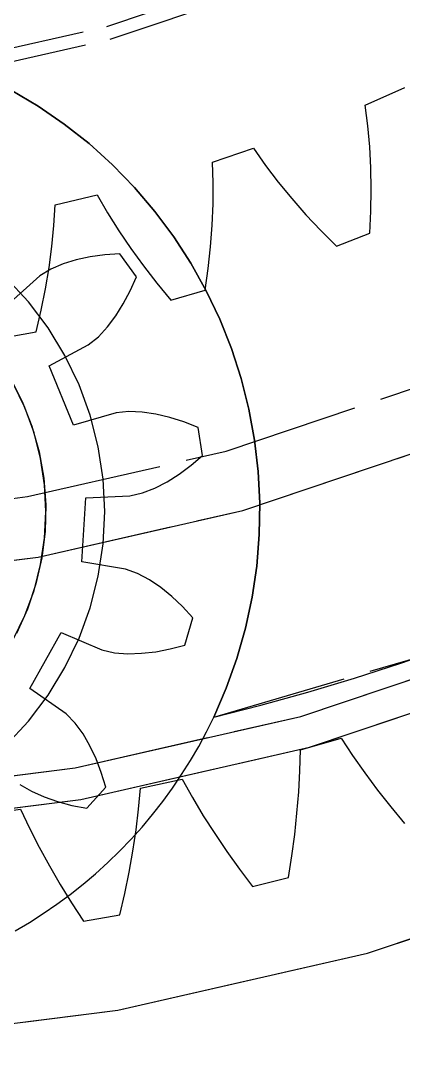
# Model space of a CAD drawing. Header units: millimetres. Extents: x -9 to 234, y -53 to 196.
# Drawn here: x 28.51 to 32.09, y 121.71 to 131.31 of the extents above; entities that cross this region are included whole.
import ezdxf

# ---------------------------------------------------------------- set-up
doc = ezdxf.new("R2010")
doc.units = ezdxf.units.MM
doc.linetypes.add('DASHED', pattern=[1.524, 1.27, -0.254])
doc.layers.add('HIDDEN', color=8, linetype='DASHED')
doc.layers.add('VISIBLE', color=7, linetype='CONTINUOUS')

msp = doc.modelspace()

# ---------------------------------------------------------------- linework, layer by layer
at = {"layer": 'HIDDEN'}
for points in [[(12.40764, 127.83736), (14.25, 126.64744), (16.20168, 125.64687), (18.24329, 124.8456), (20.35454, 124.25159), (22.51444, 123.87074), (24.70152, 123.70684), (26.89406, 123.76152), (29.07026, 124.03423), (31.20849, 124.52227), (33.2875, 125.22078), (35.28663, 126.12282), (37.18602, 127.21943), (38.96678, 128.49971), (40.61121, 129.95093), (42.10298, 131.55867), (43.42725, 133.30696), (44.57087, 135.17841), (45.52248, 137.15443), (46.2726, 139.21539), (46.81379, 141.34078), (47.14068, 143.50951), (47.25, 145.7)], [(12.40764, 127.83736), (14.25, 126.64744), (16.20168, 125.64687), (18.24329, 124.8456), (20.35454, 124.25159), (22.51444, 123.87074), (24.70152, 123.70684), (26.89406, 123.76152), (29.07026, 124.03423), (31.20849, 124.52227), (33.2875, 125.22078), (35.28663, 126.12282), (37.18602, 127.21943), (38.96678, 128.49971), (40.61121, 129.95093), (42.10298, 131.55867), (43.42725, 133.30696), (44.57087, 135.17841), (45.52248, 137.15443), (46.2726, 139.21539), (46.81379, 141.34078), (47.14068, 143.50951), (47.25, 145.7)], [(12.40764, 127.83736), (14.25, 126.64744), (16.20168, 125.64687), (18.24329, 124.8456), (20.35454, 124.25159), (22.51444, 123.87074), (24.70152, 123.70684), (26.89406, 123.76152), (29.07026, 124.03423), (31.20849, 124.52227), (33.2875, 125.22078), (35.28663, 126.12282), (37.18602, 127.21943), (38.96678, 128.49971), (40.61121, 129.95093), (42.10298, 131.55867), (43.42725, 133.30696), (44.57087, 135.17841), (45.52248, 137.15443), (46.2726, 139.21539), (46.81379, 141.34078), (47.14068, 143.50951), (47.25, 145.7)], [(12.58276, 128.08095), (14.4, 126.90725), (16.32507, 125.92032), (18.33884, 125.12998), (20.4213, 124.54406), (22.55174, 124.16841), (24.709, 124.00674), (26.87164, 124.06068), (29.01817, 124.32967), (31.12724, 124.81105), (33.1779, 125.50004), (35.14977, 126.38978), (37.02325, 127.47144), (38.77973, 128.73426), (40.40174, 130.16569), (41.87316, 131.75151), (43.17938, 133.47595), (44.30741, 135.32189), (45.24603, 137.27096), (45.98593, 139.30381), (46.51974, 141.40023), (46.84217, 143.53938), (46.95, 145.7)], [(12.59526, 131.36043), (14.0859, 130.17169), (15.6875, 129.13726), (17.38413, 128.26745), (19.15894, 127.57089), (20.99429, 127.0545), (22.87193, 126.72343), (24.7732, 126.58094), (26.67921, 126.62848), (28.57102, 126.86555), (30.42982, 127.28981), (32.23715, 127.89704), (33.97503, 128.6812), (35.6262, 129.6345), (37.17424, 130.74747), (38.60378, 132.00905), (39.9006, 133.40669), (41.05182, 134.9265), (42.04599, 136.55339), (42.87323, 138.27118), (43.52533, 140.06281), (43.9958, 141.91046), (44.27996, 143.79576), (44.375, 145.7)], [(12.59526, 131.36043), (14.0859, 130.17169), (15.6875, 129.13726), (17.38413, 128.26745), (19.15894, 127.57089), (20.99429, 127.0545), (22.87193, 126.72343), (24.7732, 126.58094), (26.67921, 126.62848), (28.57102, 126.86555), (30.42982, 127.28981), (32.23715, 127.89704), (33.97503, 128.6812), (35.6262, 129.6345), (37.17424, 130.74747), (38.60378, 132.00905), (39.9006, 133.40669), (41.05182, 134.9265), (42.04599, 136.55339), (42.87323, 138.27118), (43.52533, 140.06281), (43.9958, 141.91046), (44.27996, 143.79576), (44.375, 145.7)], [(13.25, 124.91539), (15.37911, 123.82386), (17.60632, 122.94974), (19.9095, 122.30173), (22.26575, 121.88626), (24.65166, 121.70746), (27.04352, 121.76711), (29.41756, 122.06461), (31.75017, 122.59702), (34.01818, 123.35903), (36.19906, 124.34308), (38.27111, 125.53938), (40.21376, 126.93604), (42.00768, 128.5192), (43.63507, 130.2731), (45.07973, 132.18032), (46.32732, 134.2219), (47.36543, 136.37756), (48.18375, 138.62588), (48.77414, 140.94449), (49.13074, 143.31037), (49.25, 145.7)], [(13.25, 124.91539), (15.37911, 123.82386), (17.60632, 122.94974), (19.9095, 122.30173), (22.26575, 121.88626), (24.65166, 121.70746), (27.04352, 121.76711), (29.41756, 122.06461), (31.75017, 122.59702), (34.01818, 123.35903), (36.19906, 124.34308), (38.27111, 125.53938), (40.21376, 126.93604), (42.00768, 128.5192), (43.63507, 130.2731), (45.07973, 132.18032), (46.32732, 134.2219), (47.36543, 136.37756), (48.18375, 138.62588), (48.77414, 140.94449), (49.13074, 143.31037), (49.25, 145.7)], [(13.25, 124.91539), (15.37911, 123.82386), (17.60632, 122.94974), (19.9095, 122.30173), (22.26575, 121.88626), (24.65166, 121.70746), (27.04352, 121.76711), (29.41756, 122.06461), (31.75017, 122.59702), (34.01818, 123.35903), (36.19906, 124.34308), (38.27111, 125.53938), (40.21376, 126.93604), (42.00768, 128.5192), (43.63507, 130.2731), (45.07973, 132.18032), (46.32732, 134.2219), (47.36543, 136.37756), (48.18375, 138.62588), (48.77414, 140.94449), (49.13074, 143.31037), (49.25, 145.7)], [(13.75025, 129.70482), (15.4, 128.6393), (17.14764, 127.74333), (18.97581, 127.02583), (20.86634, 126.49392), (22.80043, 126.15289), (24.75887, 126.00612), (26.72218, 126.05509), (28.67087, 126.29929), (30.58556, 126.7363), (32.44722, 127.36179), (34.23735, 128.16953), (35.93816, 129.15149), (37.53275, 130.29792), (39.00527, 131.59742), (40.34108, 133.03708), (41.5269, 134.60259), (42.55096, 136.2784), (43.40308, 138.04783), (44.07478, 139.89332), (44.5594, 141.79652), (44.85211, 143.73851), (44.95, 145.7)], [(13.75025, 129.70482), (15.4, 128.6393), (17.14764, 127.74333), (18.97581, 127.02583), (20.86634, 126.49392), (22.80043, 126.15289), (24.75887, 126.00612), (26.72218, 126.05509), (28.67087, 126.29929), (30.58556, 126.7363), (32.44722, 127.36179), (34.23735, 128.16953), (35.93816, 129.15149), (37.53275, 130.29792), (39.00527, 131.59742), (40.34108, 133.03708), (41.5269, 134.60259), (42.55096, 136.2784), (43.40308, 138.04783), (44.07478, 139.89332), (44.5594, 141.79652), (44.85211, 143.73851), (44.95, 145.7)], [(30.31364, 124.8048), (32.24944, 125.37126), (34.12365, 126.11663), (35.91976, 127.03435), (37.62196, 128.11635), (39.21528, 129.35311), (40.68569, 130.73373), (42.02026, 132.24606), (43.20723, 133.87681), (44.23616, 135.61161), (45.098, 137.43519), (45.78515, 139.33151)], [(13.19396, 136.5679), (14.16313, 135.41289), (15.24249, 134.36011), (16.42131, 133.42004), (17.68787, 132.602), (19.02959, 131.91414), (20.43312, 131.3633), (21.88453, 130.95493), (23.36939, 130.69311), (24.87294, 130.58044), (26.38024, 130.61803), (27.8763, 130.80551), (29.34626, 131.14102), (30.77551, 131.62122), (32.14985, 132.24134), (33.45561, 132.99523), (34.67982, 133.87537), (35.81032, 134.87304), (36.83586, 135.97831), (37.74625, 137.1802), (38.53245, 138.46676)], [(13.29301, 136.64293), (14.25422, 135.49741), (15.32471, 134.45328), (16.49384, 133.52093), (17.75, 132.70962), (19.08069, 132.02741), (20.4727, 131.48109), (21.91219, 131.07608), (23.38484, 130.81641), (24.87604, 130.70466), (26.37095, 130.74194), (27.85472, 130.92788), (29.31261, 131.26064), (30.73012, 131.73689), (32.09316, 132.35192), (33.38819, 133.09961), (34.60235, 133.97253), (35.72355, 134.962), (36.74067, 136.05819), (37.64358, 137.2502), (38.42332, 138.52619)], [(28.42019, 130.66505), (28.67347, 130.51412), (28.91632, 130.34692), (29.1477, 130.16417), (29.36662, 129.96667), (29.57213, 129.75525), (29.76335, 129.53083), (29.93947, 129.29437), (30.09973, 129.04688), (30.24343, 128.78943), (30.36997, 128.52312), (30.4788, 128.2491), (30.56945, 127.96854), (30.64153, 127.68264), (30.69474, 127.39264), (30.72884, 127.09978), (30.74368, 126.80531), (30.73922, 126.5105), (30.71546, 126.21662), (30.6725, 125.92492), (30.61053, 125.63666), (30.52982, 125.35308), (30.43072, 125.0754), (30.31364, 124.8048)], [(30.31364, 124.8048), (30.43072, 125.0754), (30.52982, 125.35308), (30.61053, 125.63666), (30.6725, 125.92492), (30.71546, 126.21662), (30.73922, 126.5105), (30.74368, 126.80531), (30.72884, 127.09978), (30.69474, 127.39264), (30.64153, 127.68264), (30.56945, 127.96854), (30.4788, 128.2491), (30.36997, 128.52312), (30.24343, 128.78943), (30.09973, 129.04688), (29.93947, 129.29437), (29.76335, 129.53083), (29.57213, 129.75525), (29.36662, 129.96667), (29.1477, 130.16417), (28.91632, 130.34692), (28.67347, 130.51412), (28.42019, 130.66505)], [(31.72908, 130.5253), (32.09931, 130.68877)], [(31.72908, 130.5253), (32.09931, 130.68877)], [(31.75399, 130.33215), (31.72908, 130.5253)], [(31.75399, 130.33215), (31.72908, 130.5253)], [(31.77119, 130.13595), (31.75399, 130.33215)], [(31.77119, 130.13595), (31.75399, 130.33215)], [(30.3013, 129.99222), (30.68503, 130.12083)], [(30.3013, 129.99222), (30.68503, 130.12083)], [(30.68503, 130.12083), (30.79675, 129.96131)], [(30.68503, 130.12083), (30.79675, 129.96131)], [(31.78134, 129.93705), (31.77119, 130.13595)], [(31.78134, 129.93705), (31.77119, 130.13595)], [(30.30827, 129.79759), (30.3013, 129.99222)], [(30.30827, 129.79759), (30.3013, 129.99222)], [(30.79675, 129.96131), (30.91622, 129.80473)], [(30.79675, 129.96131), (30.91622, 129.80473)], [(31.78486, 129.73572), (31.78134, 129.93705)], [(31.78486, 129.73572), (31.78134, 129.93705)], [(30.3073, 129.60064), (30.30827, 129.79759)], [(30.3073, 129.60064), (30.30827, 129.79759)], [(30.91622, 129.80473), (31.04272, 129.65091)], [(30.91622, 129.80473), (31.04272, 129.65091)], [(31.78208, 129.53218), (31.78486, 129.73572)], [(31.78208, 129.53218), (31.78486, 129.73572)], [(28.83042, 129.59315), (29.22438, 129.68581)], [(28.83042, 129.59315), (29.22438, 129.68581)], [(29.22438, 129.68581), (29.32091, 129.51666)], [(29.22438, 129.68581), (29.32091, 129.51666)], [(31.04272, 129.65091), (31.17575, 129.49975)], [(31.04272, 129.65091), (31.17575, 129.49975)], [(28.81941, 129.39871), (28.83042, 129.59315)], [(28.81941, 129.39871), (28.83042, 129.59315)], [(29.32091, 129.51666), (29.42541, 129.34972)], [(29.32091, 129.51666), (29.42541, 129.34972)], [(30.29905, 129.40166), (30.3073, 129.60064)], [(30.29905, 129.40166), (30.3073, 129.60064)], [(31.77324, 129.32661), (31.78208, 129.53218)], [(31.77324, 129.32661), (31.78208, 129.53218)], [(31.17575, 129.49975), (31.31492, 129.3512)], [(31.17575, 129.49975), (31.31492, 129.3512)], [(28.80027, 129.20269), (28.81941, 129.39871)], [(28.80027, 129.20269), (28.81941, 129.39871)], [(29.42541, 129.34972), (29.53718, 129.18489)], [(29.42541, 129.34972), (29.53718, 129.18489)], [(30.28398, 129.20086), (30.29905, 129.40166)], [(30.28398, 129.20086), (30.29905, 129.40166)], [(31.31492, 129.3512), (31.45995, 129.20524)], [(31.31492, 129.3512), (31.45995, 129.20524)], [(31.45995, 129.20524), (31.77324, 129.32661)], [(31.45995, 129.20524), (31.77324, 129.32661)], [(28.77369, 129.00532), (28.80027, 129.20269)], [(28.77369, 129.00532), (28.80027, 129.20269)], [(29.29536, 129.12551), (29.15903, 129.10612)], [(29.29536, 129.12551), (29.15903, 129.10612)], [(29.43696, 129.13591), (29.29536, 129.12551)], [(29.43696, 129.13591), (29.29536, 129.12551)], [(29.58995, 128.91856), (29.43696, 129.13591)], [(29.58995, 128.91856), (29.43696, 129.13591)], [(29.53718, 129.18489), (29.6557, 129.0221)], [(29.53718, 129.18489), (29.6557, 129.0221)], [(30.26244, 128.99845), (30.28398, 129.20086)], [(30.26244, 128.99845), (30.28398, 129.20086)], [(28.90532, 129.03943), (28.79038, 128.99066)], [(28.90532, 129.03943), (28.79038, 128.99066)], [(29.0287, 129.07757), (28.90532, 129.03943)], [(29.0287, 129.07757), (28.90532, 129.03943)], [(29.15903, 129.10612), (29.0287, 129.07757)], [(29.15903, 129.10612), (29.0287, 129.07757)], [(28.79038, 128.99066), (28.68791, 128.92745)], [(28.79038, 128.99066), (28.68791, 128.92745)], [(28.74016, 128.80677), (28.77369, 129.00532)], [(28.74016, 128.80677), (28.77369, 129.00532)], [(29.6557, 129.0221), (29.78058, 128.86135)], [(29.6557, 129.0221), (29.78058, 128.86135)], [(30.23467, 128.79457), (30.26244, 128.99845)], [(30.23467, 128.79457), (30.26244, 128.99845)], [(29.29438, 126.72604), (29.27923, 127.02972), (29.23391, 127.33038), (29.15888, 127.62504), (29.05489, 127.91077), (28.92296, 128.18471), (28.76441, 128.44417), (28.58082, 128.68654), (28.37401, 128.90943)], [(29.29438, 126.72604), (29.27923, 127.02972), (29.23391, 127.33038), (29.15888, 127.62504), (29.05489, 127.91077), (28.92296, 128.18471), (28.76441, 128.44417), (28.58082, 128.68654), (28.37401, 128.90943)], [(29.29438, 126.72604), (29.27923, 127.02972), (29.23391, 127.33038), (29.15888, 127.62504), (29.05489, 127.91077), (28.92296, 128.18471), (28.76441, 128.44417), (28.58082, 128.68654), (28.37401, 128.90943)], [(29.29438, 126.72604), (29.27923, 127.02972), (29.23391, 127.33038), (29.15888, 127.62504), (29.05489, 127.91077), (28.92296, 128.18471), (28.76441, 128.44417), (28.58082, 128.68654), (28.37401, 128.90943)], [(28.68791, 128.92745), (28.38038, 128.65039)], [(28.68791, 128.92745), (28.38038, 128.65039)], [(29.5324, 128.78878), (29.58995, 128.91856)], [(29.5324, 128.78878), (29.58995, 128.91856)], [(29.78058, 128.86135), (29.91151, 128.70262)], [(29.78058, 128.86135), (29.91151, 128.70262)], [(28.70003, 128.6072), (28.74016, 128.80677)], [(28.70003, 128.6072), (28.74016, 128.80677)], [(29.46816, 128.66698), (29.5324, 128.78878)], [(29.46816, 128.66698), (29.5324, 128.78878)], [(29.91151, 128.70262), (30.23467, 128.79457)], [(29.91151, 128.70262), (30.23467, 128.79457)], [(29.39731, 128.55392), (29.46816, 128.66698)], [(29.39731, 128.55392), (29.46816, 128.66698)], [(28.65357, 128.40675), (28.70003, 128.6072)], [(28.65357, 128.40675), (28.70003, 128.6072)], [(29.31979, 128.45063), (29.39731, 128.55392)], [(29.31979, 128.45063), (29.39731, 128.55392)], [(29.23511, 128.35889), (29.31979, 128.45063)], [(29.23511, 128.35889), (29.31979, 128.45063)], [(28.32331, 128.34502), (28.65357, 128.40675)], [(28.32331, 128.34502), (28.65357, 128.40675)], [(29.14103, 128.28374), (29.23511, 128.35889)], [(29.14103, 128.28374), (29.23511, 128.35889)], [(28.77648, 128.0877), (29.14103, 128.28374)], [(28.77648, 128.0877), (29.14103, 128.28374)], [(29.0038, 127.53304), (28.77648, 128.0877)], [(29.0038, 127.53304), (28.77648, 128.0877)], [(28.40945, 127.97604), (28.52315, 127.75426), (28.6142, 127.52226), (28.6817, 127.28234), (28.72498, 127.0369), (28.74361, 126.78837), (28.73739, 126.53921), (28.7064, 126.29192), (28.65094, 126.04894), (28.57157, 125.81269), (28.46906, 125.58551)], [(28.40945, 127.97604), (28.52315, 127.75426), (28.6142, 127.52226), (28.6817, 127.28234), (28.72498, 127.0369), (28.74361, 126.78837), (28.73739, 126.53921), (28.7064, 126.29192), (28.65094, 126.04894), (28.57157, 125.81269), (28.46906, 125.58551)], [(28.74438, 126.72604), (28.73196, 126.97496), (28.69481, 127.2214), (28.63332, 127.46293), (28.54807, 127.69713), (28.43994, 127.92167)], [(28.74438, 126.72604), (28.73196, 126.97496), (28.69481, 127.2214), (28.63332, 127.46293), (28.54807, 127.69713), (28.43994, 127.92167)], [(28.74438, 126.72604), (28.73196, 126.97496), (28.69481, 127.2214), (28.63332, 127.46293), (28.54807, 127.69713), (28.43994, 127.92167)], [(28.74438, 126.72604), (28.73196, 126.97496), (28.69481, 127.2214), (28.63332, 127.46293), (28.54807, 127.69713), (28.43994, 127.92167)], [(28.74438, 126.72604), (28.73196, 126.97496), (28.69481, 127.2214), (28.63332, 127.46293), (28.54807, 127.69713), (28.43994, 127.92167)], [(28.74438, 126.72604), (28.73196, 126.97496), (28.69481, 127.2214), (28.63332, 127.46293), (28.54807, 127.69713), (28.43994, 127.92167)], [(28.74438, 126.72604), (28.73196, 126.97496), (28.69481, 127.2214), (28.63332, 127.46293), (28.54807, 127.69713), (28.43994, 127.92167)], [(28.74438, 126.72604), (28.73196, 126.97496), (28.69481, 127.2214), (28.63332, 127.46293), (28.54807, 127.69713), (28.43994, 127.92167)], [(29.40108, 127.64923), (29.0038, 127.53304)], [(29.40108, 127.64923), (29.0038, 127.53304)], [(29.52083, 127.66172), (29.40108, 127.64923)], [(29.52083, 127.66172), (29.40108, 127.64923)], [(29.64554, 127.65579), (29.52083, 127.66172)], [(29.64554, 127.65579), (29.52083, 127.66172)], [(29.77326, 127.63662), (29.64554, 127.65579)], [(29.77326, 127.63662), (29.64554, 127.65579)], [(29.90307, 127.6058), (29.77326, 127.63662)], [(29.90307, 127.6058), (29.77326, 127.63662)], [(30.03431, 127.56412), (29.90307, 127.6058)], [(30.03431, 127.56412), (29.90307, 127.6058)], [(30.1664, 127.51205), (30.03431, 127.56412)], [(30.1664, 127.51205), (30.03431, 127.56412)], [(30.20994, 127.24985), (30.1664, 127.51205)], [(30.20994, 127.24985), (30.1664, 127.51205)], [(30.10177, 127.15788), (30.20994, 127.24985)], [(30.10177, 127.15788), (30.20994, 127.24985)], [(29.99105, 127.07602), (30.10177, 127.15788)], [(29.99105, 127.07602), (30.10177, 127.15788)], [(29.87816, 127.00489), (29.99105, 127.07602)], [(29.87816, 127.00489), (29.99105, 127.07602)], [(29.6474, 126.89956), (29.7635, 126.94548)], [(29.6474, 126.89956), (29.7635, 126.94548)], [(29.7635, 126.94548), (29.87816, 127.00489)], [(29.7635, 126.94548), (29.87816, 127.00489)], [(29.08068, 126.25586), (29.11652, 126.85422)], [(29.08068, 126.25586), (29.11652, 126.85422)], [(29.11652, 126.85422), (29.53004, 126.87267)], [(29.11652, 126.85422), (29.53004, 126.87267)], [(29.53004, 126.87267), (29.6474, 126.89956)], [(29.53004, 126.87267), (29.6474, 126.89956)], [(28.37401, 124.54265), (28.58082, 124.76554), (28.76441, 125.00791), (28.92296, 125.26736), (29.05489, 125.54131), (29.15888, 125.82704), (29.23391, 126.12169), (29.27923, 126.42236), (29.29438, 126.72604)], [(28.37401, 124.54265), (28.58082, 124.76554), (28.76441, 125.00791), (28.92296, 125.26736), (29.05489, 125.54131), (29.15888, 125.82704), (29.23391, 126.12169), (29.27923, 126.42236), (29.29438, 126.72604)], [(28.37401, 124.54265), (28.58082, 124.76554), (28.76441, 125.00791), (28.92296, 125.26736), (29.05489, 125.54131), (29.15888, 125.82704), (29.23391, 126.12169), (29.27923, 126.42236), (29.29438, 126.72604)], [(28.37401, 124.54265), (28.58082, 124.76554), (28.76441, 125.00791), (28.92296, 125.26736), (29.05489, 125.54131), (29.15888, 125.82704), (29.23391, 126.12169), (29.27923, 126.42236), (29.29438, 126.72604)], [(28.43994, 125.5304), (28.54807, 125.75495), (28.63332, 125.98915), (28.69481, 126.23067), (28.73196, 126.47712), (28.74438, 126.72604)], [(28.43994, 125.5304), (28.54807, 125.75495), (28.63332, 125.98915), (28.69481, 126.23067), (28.73196, 126.47712), (28.74438, 126.72604)], [(28.43994, 125.5304), (28.54807, 125.75495), (28.63332, 125.98915), (28.69481, 126.23067), (28.73196, 126.47712), (28.74438, 126.72604)], [(28.43994, 125.5304), (28.54807, 125.75495), (28.63332, 125.98915), (28.69481, 126.23067), (28.73196, 126.47712), (28.74438, 126.72604)], [(28.43994, 125.5304), (28.54807, 125.75495), (28.63332, 125.98915), (28.69481, 126.23067), (28.73196, 126.47712), (28.74438, 126.72604)], [(28.43994, 125.5304), (28.54807, 125.75495), (28.63332, 125.98915), (28.69481, 126.23067), (28.73196, 126.47712), (28.74438, 126.72604)], [(28.43994, 125.5304), (28.54807, 125.75495), (28.63332, 125.98915), (28.69481, 126.23067), (28.73196, 126.47712), (28.74438, 126.72604)], [(28.43994, 125.5304), (28.54807, 125.75495), (28.63332, 125.98915), (28.69481, 126.23067), (28.73196, 126.47712), (28.74438, 126.72604)], [(29.48903, 126.18817), (29.08068, 126.25586)], [(29.48903, 126.18817), (29.08068, 126.25586)], [(29.60234, 126.14746), (29.48903, 126.18817)], [(29.60234, 126.14746), (29.48903, 126.18817)], [(29.71213, 126.08801), (29.60234, 126.14746)], [(29.71213, 126.08801), (29.60234, 126.14746)], [(29.81887, 126.01533), (29.71213, 126.08801)], [(29.81887, 126.01533), (29.71213, 126.08801)], [(29.92246, 125.93123), (29.81887, 126.01533)], [(29.92246, 125.93123), (29.81887, 126.01533)], [(30.02262, 125.83673), (29.92246, 125.93123)], [(30.02262, 125.83673), (29.92246, 125.93123)], [(30.11903, 125.73252), (30.02262, 125.83673)], [(30.11903, 125.73252), (30.02262, 125.83673)], [(30.0445, 125.47738), (30.11903, 125.73252)], [(30.0445, 125.47738), (30.11903, 125.73252)], [(28.59579, 125.0718), (28.88771, 125.59535)], [(28.59579, 125.0718), (28.88771, 125.59535)], [(28.88771, 125.59535), (29.26828, 125.43256)], [(28.88771, 125.59535), (29.26828, 125.43256)], [(29.90714, 125.44146), (30.0445, 125.47738)], [(29.90714, 125.44146), (30.0445, 125.47738)], [(29.26828, 125.43256), (29.38568, 125.40586)], [(29.26828, 125.43256), (29.38568, 125.40586)], [(29.38568, 125.40586), (29.51021, 125.39686)], [(29.38568, 125.40586), (29.51021, 125.39686)], [(29.51021, 125.39686), (29.63929, 125.40064)], [(29.51021, 125.39686), (29.63929, 125.40064)], [(29.63929, 125.40064), (29.77186, 125.41574)], [(29.63929, 125.40064), (29.77186, 125.41574)], [(29.77186, 125.41574), (29.90714, 125.44146)], [(29.77186, 125.41574), (29.90714, 125.44146)], [(30.31364, 124.8048), (30.7546, 124.91661), (31.1931, 125.03773), (31.62894, 125.16809), (32.06192, 125.30766), (32.49186, 125.45635)], [(28.93433, 124.83364), (28.59579, 125.0718)], [(28.93433, 124.83364), (28.59579, 125.0718)], [(28.45715, 122.80767), (28.58984, 122.88562), (28.71979, 122.96807), (28.84685, 123.05491), (28.97085, 123.14605), (29.09168, 123.24137), (29.20917, 123.34077), (29.32319, 123.44413), (29.43361, 123.55132), (29.5403, 123.66223), (29.64314, 123.77672), (29.742, 123.89467), (29.83677, 124.01592), (29.92734, 124.14034), (30.0136, 124.26779), (30.09546, 124.39812), (30.17281, 124.53116), (30.24556, 124.66677), (30.31364, 124.8048)], [(28.45715, 122.80767), (28.58984, 122.88562), (28.71979, 122.96807), (28.84685, 123.05491), (28.97085, 123.14605), (29.09168, 123.24137), (29.20917, 123.34077), (29.32319, 123.44413), (29.43361, 123.55132), (29.5403, 123.66223), (29.64314, 123.77672), (29.742, 123.89467), (29.83677, 124.01592), (29.92734, 124.14034), (30.0136, 124.26779), (30.09546, 124.39812), (30.17281, 124.53116), (30.24556, 124.66677), (30.31364, 124.8048)], [(29.01876, 124.7478), (28.93433, 124.83364)], [(29.01876, 124.7478), (28.93433, 124.83364)], [(29.09188, 124.6466), (29.01876, 124.7478)], [(29.09188, 124.6466), (29.01876, 124.7478)], [(29.15652, 124.5348), (29.09188, 124.6466)], [(29.15652, 124.5348), (29.09188, 124.6466)], [(31.12358, 124.49856), (31.50398, 124.60764)], [(31.12358, 124.49856), (31.50398, 124.60764)], [(31.50398, 124.60764), (31.61197, 124.44417)], [(31.50398, 124.60764), (31.61197, 124.44417)], [(29.21336, 124.41408), (29.15652, 124.5348)], [(29.21336, 124.41408), (29.15652, 124.5348)], [(31.11862, 124.3027), (31.12358, 124.49856)], [(31.11862, 124.3027), (31.12358, 124.49856)], [(31.61197, 124.44417), (31.72567, 124.28257)], [(31.61197, 124.44417), (31.72567, 124.28257)], [(29.2626, 124.28549), (29.21336, 124.41408)], [(29.2626, 124.28549), (29.21336, 124.41408)], [(29.30425, 124.14976), (29.2626, 124.28549)], [(29.30425, 124.14976), (29.2626, 124.28549)], [(31.10783, 124.10541), (31.11862, 124.3027)], [(31.10783, 124.10541), (31.11862, 124.3027)], [(31.72567, 124.28257), (31.8447, 124.12278)], [(31.72567, 124.28257), (31.8447, 124.12278)], [(28.50179, 124.17364), (28.61008, 124.1115)], [(28.50179, 124.17364), (28.61008, 124.1115)], [(29.12639, 123.95223), (29.30425, 124.14976)], [(29.12639, 123.95223), (29.30425, 124.14976)], [(29.61172, 123.94545), (29.63033, 124.14048)], [(29.61172, 123.94545), (29.63033, 124.14048)], [(29.63033, 124.14048), (30.01741, 124.22276)], [(29.63033, 124.14048), (30.01741, 124.22276)], [(30.01741, 124.22276), (30.11374, 124.05216)], [(30.01741, 124.22276), (30.11374, 124.05216)], [(28.61008, 124.1115), (28.72802, 124.0589)], [(28.61008, 124.1115), (28.72802, 124.0589)], [(28.72802, 124.0589), (28.85402, 124.01499)], [(28.72802, 124.0589), (28.85402, 124.01499)], [(30.11374, 124.05216), (30.21589, 123.88302)], [(30.11374, 124.05216), (30.21589, 123.88302)], [(31.09156, 123.90682), (31.10783, 124.10541)], [(31.09156, 123.90682), (31.10783, 124.10541)], [(31.8447, 124.12278), (31.96879, 123.96477)], [(31.8447, 124.12278), (31.96879, 123.96477)], [(28.11575, 123.88745), (28.50762, 123.94252)], [(28.11575, 123.88745), (28.50762, 123.94252)], [(28.50762, 123.94252), (28.59182, 123.76561)], [(28.50762, 123.94252), (28.59182, 123.76561)], [(28.85402, 124.01499), (28.98706, 123.97946)], [(28.85402, 124.01499), (28.98706, 123.97946)], [(28.98706, 123.97946), (29.12639, 123.95223)], [(28.98706, 123.97946), (29.12639, 123.95223)], [(29.5872, 123.74939), (29.61172, 123.94545)], [(29.5872, 123.74939), (29.61172, 123.94545)], [(31.96879, 123.96477), (32.0977, 123.8085)], [(31.96879, 123.96477), (32.0977, 123.8085)], [(30.21589, 123.88302), (30.32349, 123.71532)], [(30.21589, 123.88302), (30.32349, 123.71532)], [(31.07006, 123.70706), (31.09156, 123.90682)], [(31.07006, 123.70706), (31.09156, 123.90682)], [(28.59182, 123.76561), (28.68192, 123.58976)], [(28.59182, 123.76561), (28.68192, 123.58976)], [(29.55711, 123.55242), (29.5872, 123.74939)], [(29.55711, 123.55242), (29.5872, 123.74939)], [(30.32349, 123.71532), (30.43625, 123.54903)], [(30.32349, 123.71532), (30.43625, 123.54903)], [(31.04356, 123.50623), (31.07006, 123.70706)], [(31.04356, 123.50623), (31.07006, 123.70706)], [(28.68192, 123.58976), (28.77756, 123.41497)], [(28.68192, 123.58976), (28.77756, 123.41497)], [(29.52174, 123.35465), (29.55711, 123.55242)], [(29.52174, 123.35465), (29.55711, 123.55242)], [(30.43625, 123.54903), (30.55394, 123.38415)], [(30.43625, 123.54903), (30.55394, 123.38415)], [(31.0122, 123.30441), (31.04356, 123.50623)], [(31.0122, 123.30441), (31.04356, 123.50623)], [(28.77756, 123.41497), (28.87844, 123.24122)], [(28.77756, 123.41497), (28.87844, 123.24122)], [(30.55394, 123.38415), (30.67637, 123.22067)], [(30.55394, 123.38415), (30.67637, 123.22067)], [(29.48128, 123.15615), (29.52174, 123.35465)], [(29.48128, 123.15615), (29.52174, 123.35465)], [(30.67637, 123.22067), (31.0122, 123.30441)], [(30.67637, 123.22067), (31.0122, 123.30441)], [(28.87844, 123.24122), (28.98435, 123.06853)], [(28.87844, 123.24122), (28.98435, 123.06853)], [(29.43593, 122.95701), (29.48128, 123.15615)], [(29.43593, 122.95701), (29.48128, 123.15615)], [(28.98435, 123.06853), (29.09507, 122.89691)], [(28.98435, 123.06853), (29.09507, 122.89691)], [(29.09507, 122.89691), (29.43593, 122.95701)], [(29.09507, 122.89691), (29.43593, 122.95701)]]:
    msp.add_lwpolyline(points, dxfattribs=at)
at = {"layer": 'VISIBLE'}
for points in [[(12.40764, 127.83736), (14.25, 126.64744), (16.20168, 125.64687), (18.24329, 124.8456), (20.35454, 124.25159), (22.51444, 123.87074), (24.70152, 123.70684), (26.89406, 123.76152), (29.07026, 124.03423), (31.20849, 124.52227), (33.2875, 125.22078), (35.28663, 126.12282), (37.18602, 127.21943), (38.96678, 128.49971), (40.61121, 129.95093), (42.10298, 131.55867), (43.42725, 133.30696), (44.57087, 135.17841), (45.52248, 137.15443), (46.2726, 139.21539), (46.81379, 141.34078), (47.14068, 143.50951), (47.25, 145.7)], [(12.58276, 128.08095), (14.4, 126.90725), (16.32507, 125.92032), (18.33884, 125.12998), (20.4213, 124.54406), (22.55174, 124.16841), (24.709, 124.00674), (26.87164, 124.06068), (29.01817, 124.32967), (31.12724, 124.81105), (33.1779, 125.50004), (35.14977, 126.38978), (37.02325, 127.47144), (38.77973, 128.73426), (40.40174, 130.16569), (41.87316, 131.75151), (43.17938, 133.47595), (44.30741, 135.32189), (45.24603, 137.27096), (45.98593, 139.30381), (46.51974, 141.40023), (46.84217, 143.53938), (46.95, 145.7)], [(13.25, 124.91539), (15.37911, 123.82386), (17.60632, 122.94974), (19.9095, 122.30173), (22.26575, 121.88626), (24.65166, 121.70746), (27.04352, 121.76711), (29.41756, 122.06461), (31.75017, 122.59702), (34.01818, 123.35903), (36.19906, 124.34308), (38.27111, 125.53938), (40.21376, 126.93604), (42.00768, 128.5192), (43.63507, 130.2731), (45.07973, 132.18032), (46.32732, 134.2219), (47.36543, 136.37756), (48.18375, 138.62588), (48.77414, 140.94449), (49.13074, 143.31037), (49.25, 145.7)], [(13.75025, 129.70482), (15.4, 128.6393), (17.14764, 127.74333), (18.97581, 127.02583), (20.86634, 126.49392), (22.80043, 126.15289), (24.75887, 126.00612), (26.72218, 126.05509), (28.67087, 126.29929), (30.58556, 126.7363), (32.44722, 127.36179), (34.23735, 128.16953), (35.93816, 129.15149), (37.53275, 130.29792), (39.00527, 131.59742), (40.34108, 133.03708), (41.5269, 134.60259), (42.55096, 136.2784), (43.40308, 138.04783), (44.07478, 139.89332), (44.5594, 141.79652), (44.85211, 143.73851), (44.95, 145.7)], [(13.75025, 129.70482), (15.4, 128.6393), (17.14764, 127.74333), (18.97581, 127.02583), (20.86634, 126.49392), (22.80043, 126.15289), (24.75887, 126.00612), (26.72218, 126.05509), (28.67087, 126.29929), (30.58556, 126.7363), (32.44722, 127.36179), (34.23735, 128.16953), (35.93816, 129.15149), (37.53275, 130.29792), (39.00527, 131.59742), (40.34108, 133.03708), (41.5269, 134.60259), (42.55096, 136.2784), (43.40308, 138.04783), (44.07478, 139.89332), (44.5594, 141.79652), (44.85211, 143.73851), (44.95, 145.7)]]:
    msp.add_lwpolyline(points, dxfattribs=at)

doc.saveas('drawing.dxf')
